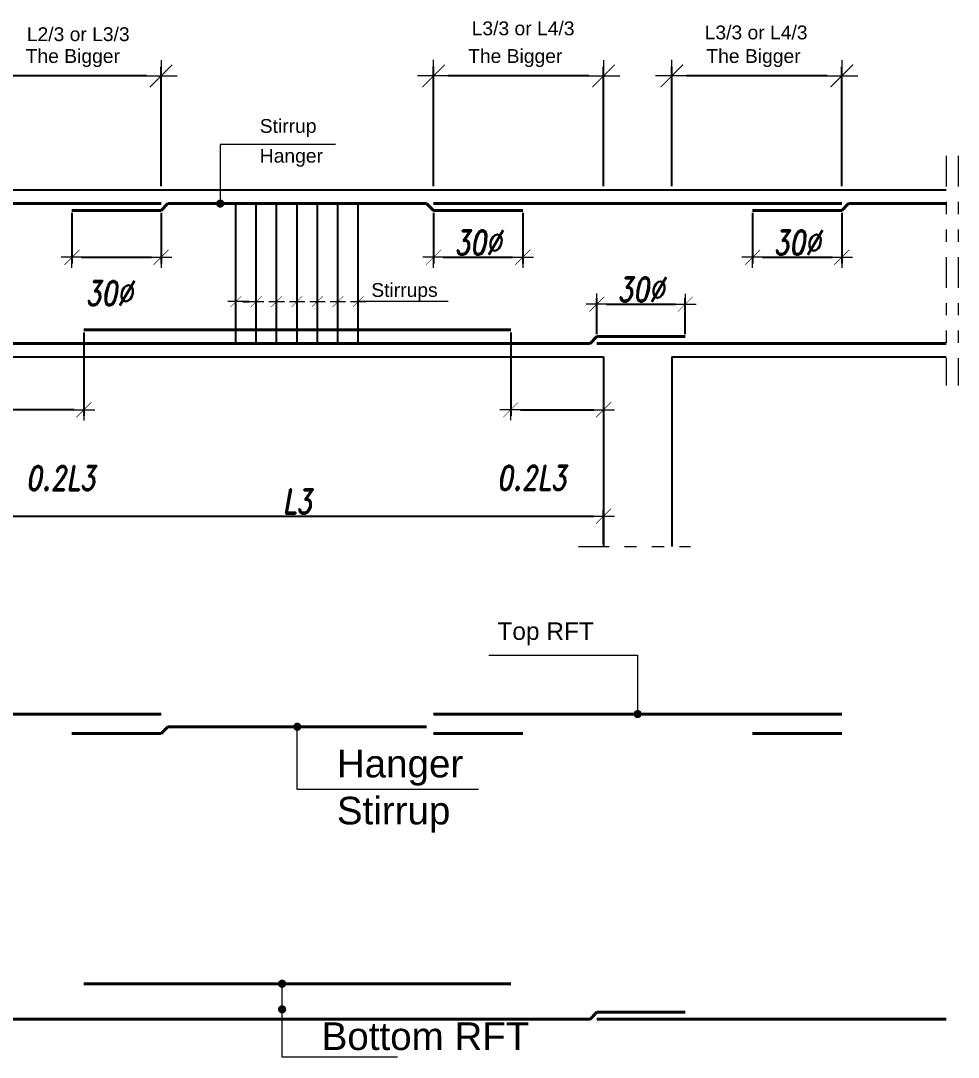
# Model space of a CAD drawing. Header units: metres. Extents: x 202848 to 204724, y 1924431 to 1925550.
# Drawn here: x 203878.97 to 203886.61, y 1924961.73 to 1924970.18 of the extents above; entities that cross this region are included whole.
import ezdxf

# ---------------------------------------------------------------- set-up
doc = ezdxf.new("R2010")
doc.units = ezdxf.units.M
doc.header["$MEASUREMENT"] = 0
doc.linetypes.add('DIVIDE2', pattern=[0.625, 0.25, -0.125, 0, -0.125, 0, -0.125])
doc.layers.add('Dim', color=8, linetype='Continuous', lineweight=15)
doc.layers.add('steel', color=5, linetype='Continuous', lineweight=40)
for name, color, linetype in [('H.Text', 3, 'Continuous'), ('SEC-CON', 3, 'Continuous'), ('STIRR', 8, 'Continuous')]:
    doc.layers.add(name, color=color, linetype=linetype)
doc.styles.add('1', font='arial.ttf')
doc.styles.add('H.English', font='arial.ttf')
doc.styles.add('SEC-DIM1', font='romand.shx', dxfattribs={"width": 0.75, "oblique": 10})
doc.dimstyles.new('SEC-DIM1', dxfattribs={"dimtxt": 0.2, "dimasz": 0.08, "dimexe": 0.05, "dimexo": 0.02, "dimgap": 0.02, "dimtad": 1, "dimdec": 3, "dimzin": 0, "dimdsep": 46, "dimtxsty": 'SEC-DIM1', "dimblk1": 'DD', "dimblk2": 'DD', "dimsah": 1, "dimcen": 1, "dimclrd": 8, "dimclre": 8, "dimclrt": 3, "dimadec": 0, "dimazin": 0, "dimtfac": 1, "dimtdec": 3, "dimtmove": 2, "dimatfit": 3, "dimldrblk": 'DD', "dimfxl": 1, "dimtolj": 1, "dimtzin": 0, "dimarcsym": 0})

# ---------------------------------------------------------------- blocks, each defined once
blk = doc.blocks.new('DD')
at = {"layer": 'Dim'}
for p, q in [((0, 1.074), (0, -1.086)), ((-1.068, 0), (1.092, 0))]:
    blk.add_line(p, q, dxfattribs=at)
at = {"layer": 'Dim', "const_width": 0.0662}
blk.add_lwpolyline([(0.757, 0.764), (-0.77, -0.764)], dxfattribs=at)
blk = doc.blocks.new('*D1057')
at = {"layer": 'Defpoints', "color": 0, "lineweight": -2, "transparency": 16777216}
for p in [(203879.3821, 1924968.6374), (203880.1107, 1924968.6374), (203880.1107, 1924968.2547)]:
    blk.add_point(p, dxfattribs=at)
at = {"layer": 'Dim', "color": 8, "lineweight": -2, "transparency": 16777216}
for p, q in [((203879.3821, 1924968.6174), (203879.3821, 1924968.2047)), ((203880.1107, 1924968.6174), (203880.1107, 1924968.2047)), ((203879.4621, 1924968.2547), (203880.0307, 1924968.2547))]:
    blk.add_line(p, q, dxfattribs=at)
at = {"layer": 'Dim', "color": 8, "lineweight": -2, "transparency": 16777216, "xscale": 0.08, "yscale": 0.08, "zscale": 0.08, "rotation": 180}
blk.add_blockref('DD', (203879.3821, 1924968.2547), dxfattribs=at)
at = {"layer": 'Dim', "color": 8, "lineweight": -2, "transparency": 16777216, "xscale": 0.08, "yscale": 0.08, "zscale": 0.08}
blk.add_blockref('DD', (203880.1107, 1924968.2547), dxfattribs=at)
at = {"layer": 'Dim', "color": 3, "transparency": 16777216, "insert": (203879.6874, 1924967.9615), "char_height": 0.2, "attachment_point": 5, "style": 'SEC-DIM1'}
blk.add_mtext('\\A1;30%%c', dxfattribs=at)
blk = doc.blocks.new('*D1058')
at = {"layer": 'Defpoints', "color": 0, "lineweight": -2, "transparency": 16777216}
for p in [(203882.9613, 1924967.6625), (203883.7195, 1924967.3612), (203883.7195, 1924967.0113)]:
    blk.add_point(p, dxfattribs=at)
at = {"layer": 'Dim', "color": 8, "lineweight": -2, "transparency": 16777216}
for p, q in [((203882.9613, 1924967.6425), (203882.9613, 1924966.9613)), ((203883.7195, 1924967.3412), (203883.7195, 1924966.9613)), ((203883.0413, 1924967.0113), (203883.6395, 1924967.0113))]:
    blk.add_line(p, q, dxfattribs=at)
at = {"layer": 'Dim', "color": 8, "lineweight": -2, "transparency": 16777216, "xscale": 0.08, "yscale": 0.08, "zscale": 0.08, "rotation": 180}
blk.add_blockref('DD', (203882.9613, 1924967.0113), dxfattribs=at)
at = {"layer": 'Dim', "color": 8, "lineweight": -2, "transparency": 16777216, "xscale": 0.08, "yscale": 0.08, "zscale": 0.08}
blk.add_blockref('DD', (203883.7195, 1924967.0113), dxfattribs=at)
at = {"layer": 'Dim', "color": 3, "transparency": 16777216, "insert": (203883.1331, 1924966.4553), "char_height": 0.2, "attachment_point": 5, "style": 'SEC-DIM1'}
blk.add_mtext('\\A1;0.2L3', dxfattribs=at)
blk = doc.blocks.new('*D1059')
at = {"layer": 'Defpoints', "color": 0, "lineweight": -2, "transparency": 16777216}
for p in [(203879.4809, 1924967.6625), (203878.7226, 1924967.3612), (203878.7226, 1924967.0113)]:
    blk.add_point(p, dxfattribs=at)
at = {"layer": 'Dim', "color": 8, "lineweight": -2, "transparency": 16777216}
for p, q in [((203879.4809, 1924967.6425), (203879.4809, 1924966.9613)), ((203878.7226, 1924967.3412), (203878.7226, 1924966.9613)), ((203879.4009, 1924967.0113), (203878.8026, 1924967.0113))]:
    blk.add_line(p, q, dxfattribs=at)
at = {"layer": 'Dim', "color": 8, "lineweight": -2, "transparency": 16777216, "xscale": 0.08, "yscale": 0.08, "zscale": 0.08, "rotation": 180}
blk.add_blockref('DD', (203878.7226, 1924967.0113), dxfattribs=at)
at = {"layer": 'Dim', "color": 8, "lineweight": -2, "transparency": 16777216, "xscale": 0.08, "yscale": 0.08, "zscale": 0.08}
blk.add_blockref('DD', (203879.4809, 1924967.0113), dxfattribs=at)
at = {"layer": 'Dim', "color": 3, "transparency": 16777216, "insert": (203879.2911, 1924966.4531), "char_height": 0.2, "attachment_point": 5, "style": 'SEC-DIM1'}
blk.add_mtext('\\A1;0.2L3', dxfattribs=at)
blk = doc.blocks.new('*D1060')
at = {"layer": 'Defpoints', "color": 0, "lineweight": -2, "transparency": 16777216}
for p in [(203882.3315, 1924968.6374), (203883.0601, 1924968.6374), (203883.0601, 1924968.2547)]:
    blk.add_point(p, dxfattribs=at)
at = {"layer": 'Dim', "color": 8, "lineweight": -2, "transparency": 16777216}
for p, q in [((203882.3315, 1924968.6174), (203882.3315, 1924968.2047)), ((203883.0601, 1924968.6174), (203883.0601, 1924968.2047)), ((203882.4115, 1924968.2547), (203882.9801, 1924968.2547))]:
    blk.add_line(p, q, dxfattribs=at)
at = {"layer": 'Dim', "color": 8, "lineweight": -2, "transparency": 16777216, "xscale": 0.08, "yscale": 0.08, "zscale": 0.08, "rotation": 180}
blk.add_blockref('DD', (203882.3315, 1924968.2547), dxfattribs=at)
at = {"layer": 'Dim', "color": 8, "lineweight": -2, "transparency": 16777216, "xscale": 0.08, "yscale": 0.08, "zscale": 0.08}
blk.add_blockref('DD', (203883.0601, 1924968.2547), dxfattribs=at)
at = {"layer": 'Dim', "color": 3, "transparency": 16777216, "insert": (203882.6958, 1924968.3747), "char_height": 0.2, "attachment_point": 5, "style": 'SEC-DIM1'}
blk.add_mtext('\\A1;30%%c', dxfattribs=at)
blk = doc.blocks.new('*D1043')
at = {"layer": 'Defpoints', "color": 0, "lineweight": -2, "transparency": 16777216}
for p in [(203884.9342, 1924968.6374), (203885.6627, 1924968.6374), (203885.6627, 1924968.2547)]:
    blk.add_point(p, dxfattribs=at)
at = {"layer": 'Dim', "color": 8, "lineweight": -2, "transparency": 16777216}
for p, q in [((203884.9342, 1924968.6174), (203884.9342, 1924968.2047)), ((203885.6627, 1924968.6174), (203885.6627, 1924968.2047)), ((203885.0142, 1924968.2547), (203885.5827, 1924968.2547))]:
    blk.add_line(p, q, dxfattribs=at)
at = {"layer": 'Dim', "color": 8, "lineweight": -2, "transparency": 16777216, "xscale": 0.08, "yscale": 0.08, "zscale": 0.08, "rotation": 180}
blk.add_blockref('DD', (203884.9342, 1924968.2547), dxfattribs=at)
at = {"layer": 'Dim', "color": 8, "lineweight": -2, "transparency": 16777216, "xscale": 0.08, "yscale": 0.08, "zscale": 0.08}
blk.add_blockref('DD', (203885.6627, 1924968.2547), dxfattribs=at)
at = {"layer": 'Dim', "color": 3, "transparency": 16777216, "insert": (203885.2984, 1924968.3747), "char_height": 0.2, "attachment_point": 5, "style": 'SEC-DIM1'}
blk.add_mtext('\\A1;30%%c', dxfattribs=at)
blk = doc.blocks.new('*D1045')
at = {"layer": 'Defpoints', "color": 0, "lineweight": -2, "transparency": 16777216}
for p in [(203884.3858, 1924967.8719), (203883.664, 1924967.6085), (203884.3858, 1924967.6085)]:
    blk.add_point(p, dxfattribs=at)
at = {"layer": 'Dim', "color": 8, "lineweight": -2, "transparency": 16777216}
for p, q in [((203883.664, 1924967.6285), (203883.664, 1924967.9219)), ((203883.744, 1924967.8719), (203884.3058, 1924967.8719)), ((203884.3858, 1924967.6285), (203884.3858, 1924967.9219))]:
    blk.add_line(p, q, dxfattribs=at)
at = {"layer": 'Dim', "color": 8, "lineweight": -2, "transparency": 16777216, "xscale": 0.08, "yscale": 0.08, "zscale": 0.08, "rotation": 180}
blk.add_blockref('DD', (203883.664, 1924967.8719), dxfattribs=at)
at = {"layer": 'Dim', "color": 8, "lineweight": -2, "transparency": 16777216, "xscale": 0.08, "yscale": 0.08, "zscale": 0.08}
blk.add_blockref('DD', (203884.3858, 1924967.8719), dxfattribs=at)
at = {"layer": 'Dim', "color": 3, "transparency": 16777216, "insert": (203884.0249, 1924967.9919), "char_height": 0.2, "attachment_point": 5, "style": 'SEC-DIM1'}
blk.add_mtext('\\A1;30%%c', dxfattribs=at)
blk = doc.blocks.new('*D1046')
at = {"layer": 'Defpoints', "color": 0, "lineweight": -2, "transparency": 16777216}
for p in [(203883.7195, 1924966.143), (203878.7226, 1924965.8971), (203883.7195, 1924965.8971)]:
    blk.add_point(p, dxfattribs=at)
at = {"layer": 'Dim', "color": 8, "lineweight": -2, "transparency": 16777216}
for p, q in [((203878.7226, 1924965.9171), (203878.7226, 1924966.193)), ((203883.7195, 1924965.9171), (203883.7195, 1924966.193)), ((203878.8026, 1924966.143), (203883.6395, 1924966.143))]:
    blk.add_line(p, q, dxfattribs=at)
at = {"layer": 'Dim', "color": 8, "lineweight": -2, "transparency": 16777216, "xscale": 0.08, "yscale": 0.08, "zscale": 0.08, "rotation": 180}
blk.add_blockref('DD', (203878.7226, 1924966.143), dxfattribs=at)
at = {"layer": 'Dim', "color": 8, "lineweight": -2, "transparency": 16777216, "xscale": 0.08, "yscale": 0.08, "zscale": 0.08}
blk.add_blockref('DD', (203883.7195, 1924966.143), dxfattribs=at)
at = {"layer": 'Dim', "color": 3, "transparency": 16777216, "insert": (203881.2211, 1924966.263), "char_height": 0.2, "attachment_point": 5, "style": 'SEC-DIM1'}
blk.add_mtext('\\A1;L3', dxfattribs=at)

msp = doc.modelspace()

# ---------------------------------------------------------------- linework, layer by layer
at = {"color": 8}
for p, q in [((203880.7189, 1924967.908), (203880.7189, 1924967.9298)), ((203880.8854, 1924967.908), (203880.8854, 1924967.9298)), ((203881.052, 1924967.908), (203881.052, 1924967.9298)), ((203881.2186, 1924967.908), (203881.2186, 1924967.9298)), ((203881.3851, 1924967.908), (203881.3851, 1924967.9298)), ((203881.5517, 1924967.908), (203881.5517, 1924967.9298)), ((203881.7182, 1924967.908), (203881.7182, 1924967.9298)), ((203880.7769, 1924967.8935), (203880.8274, 1924967.8935))]:
    msp.add_line(p, q, dxfattribs=at)
at = {"layer": 'Dim', "color": 8}
for p, q in [((203881.5327, 1924969.1743), (203880.5923, 1924969.1743)), ((203880.5923, 1924969.1743), (203880.5923, 1924968.6929)), ((203882.4502, 1924967.8935), (203881.7182, 1924967.8935)), ((203882.7821, 1924965.0105), (203883.9971, 1924965.0105)), ((203883.9971, 1924965.0105), (203883.9971, 1924964.5291)), ((203881.2211, 1924963.9128), (203881.2211, 1924964.4255)), ((203882.6996, 1924963.9128), (203881.2211, 1924963.9128)), ((203881.0969, 1924961.9387), (203881.0969, 1924962.3295)), ((203881.0969, 1924961.7298), (203881.0969, 1924962.1207)), ((203882.0374, 1924961.7298), (203881.0969, 1924961.7298))]:
    msp.add_line(p, q, dxfattribs=at)
at = {"layer": 'Dim', "linetype": 'DIVIDE2'}
for p, q in [((203886.5125, 1924969.0817), (203886.5125, 1924967.2092)), ((203886.6122, 1924969.0817), (203886.6122, 1924967.2092)), ((203883.5135, 1924965.8971), (203884.4274, 1924965.8971))]:
    msp.add_line(p, q, dxfattribs=at)
at = {"layer": 'Dim', "const_width": 0.0333}
for points in [[(203880.5756, 1924968.6929, 1), (203880.6089, 1924968.6929, 1)], [(203883.9805, 1924964.5291, 1), (203884.0138, 1924964.5291, 1)], [(203881.2044, 1924964.4255, -1), (203881.2377, 1924964.4255, -1)], [(203881.0803, 1924962.3295, -1), (203881.1136, 1924962.3295, -1)], [(203881.0803, 1924962.1207, -1), (203881.1136, 1924962.1207, -1)]]:
    msp.add_lwpolyline(points, format="xyb", close=True, dxfattribs=at)
at = {"layer": 'H.Text', "color": 8, "linetype": 'Continuous'}
for p, q in [((203880.1107, 1924968.834), (203880.1107, 1924969.8092)), ((203882.3315, 1924968.834), (203882.3315, 1924969.8092)), ((203883.7195, 1924968.834), (203883.7195, 1924969.8092)), ((203884.2747, 1924968.834), (203884.2747, 1924969.8092)), ((203885.6627, 1924968.834), (203885.6627, 1924969.8092)), ((203879.9907, 1924969.7342), (203878.8426, 1924969.7342)), ((203883.5995, 1924969.7342), (203882.4515, 1924969.7342)), ((203885.5427, 1924969.7342), (203884.3947, 1924969.7342))]:
    msp.add_line(p, q, dxfattribs=at)
at = {"layer": 'SEC-CON'}
for p, q in [((203867.0633, 1924968.804), (203886.5125, 1924968.804)), ((203878.7226, 1924967.4419), (203883.7195, 1924967.4419)), ((203883.7195, 1924967.4419), (203883.7195, 1924965.8971)), ((203884.2747, 1924967.4419), (203886.5125, 1924967.4419)), ((203884.2747, 1924967.4419), (203884.2747, 1924965.8971))]:
    msp.add_line(p, q, dxfattribs=at)
at = {"layer": 'steel', "color": 1}
for p, q in [((203880.1107, 1924968.6929), (203876.7794, 1924968.6929)), ((203882.3315, 1924968.6929), (203885.6627, 1924968.6929)), ((203879.4809, 1924967.6625), (203882.9613, 1924967.6625)), ((203883.6085, 1924967.5529), (203883.664, 1924967.6085)), ((203883.664, 1924967.6085), (203884.3858, 1924967.6085)), ((203883.6085, 1924967.5529), (203878.1119, 1924967.5529)), ((203886.5125, 1924967.5529), (203883.664, 1924967.5529)), ((203880.1107, 1924964.5291), (203876.7794, 1924964.5291)), ((203882.3315, 1924964.5291), (203885.6627, 1924964.5291)), ((203879.4809, 1924962.3295), (203882.9613, 1924962.3295)), ((203883.6085, 1924962.0413), (203883.664, 1924962.0969)), ((203883.664, 1924962.0969), (203884.3858, 1924962.0969)), ((203883.6085, 1924962.0413), (203878.1119, 1924962.0413)), ((203886.5125, 1924962.0413), (203883.664, 1924962.0413))]:
    msp.add_line(p, q, dxfattribs=at)
at = {"layer": 'steel', "color": 2}
for p, q in [((203880.1662, 1924968.6929), (203880.1107, 1924968.6374)), ((203880.1662, 1924968.6929), (203882.276, 1924968.6929)), ((203882.276, 1924968.6929), (203882.3315, 1924968.6374)), ((203885.7182, 1924968.6929), (203885.6627, 1924968.6374)), ((203885.7182, 1924968.6929), (203886.5125, 1924968.6929)), ((203880.1107, 1924968.6374), (203879.3821, 1924968.6374)), ((203882.3315, 1924968.6374), (203883.0601, 1924968.6374)), ((203885.6627, 1924968.6374), (203884.9342, 1924968.6374)), ((203880.1662, 1924964.4255), (203880.1107, 1924964.37)), ((203880.1662, 1924964.4255), (203882.276, 1924964.4255)), ((203880.1107, 1924964.37), (203879.3821, 1924964.37)), ((203882.3315, 1924964.37), (203883.0601, 1924964.37)), ((203885.6627, 1924964.37), (203884.9342, 1924964.37))]:
    msp.add_line(p, q, dxfattribs=at)
at = {"layer": 'STIRR'}
for p, q in [((203880.7189, 1924967.5529), (203880.7189, 1924968.6929)), ((203880.8854, 1924967.5529), (203880.8854, 1924968.6929)), ((203881.052, 1924967.5529), (203881.052, 1924968.6929)), ((203881.2186, 1924967.5529), (203881.2186, 1924968.6929)), ((203881.3851, 1924967.5529), (203881.3851, 1924968.6929)), ((203881.5517, 1924967.5529), (203881.5517, 1924968.6929)), ((203881.7182, 1924967.5529), (203881.7182, 1924968.6929))]:
    msp.add_line(p, q, dxfattribs=at)

# ---------------------------------------------------------------- block references
at = {"color": 8, "xscale": 0.05806079995818435, "yscale": 0.05806079995818435, "zscale": 0.05806079995818435, "rotation": 180}
msp.add_blockref('DD', (203880.7189, 1924967.8935), dxfattribs=at)
at = {"color": 8, "xscale": 0.05806079995818435, "yscale": 0.05806079995818435, "zscale": 0.05806079995818435}
for p in [(203880.8854, 1924967.8935), (203881.052, 1924967.8935), (203881.2186, 1924967.8935), (203881.3851, 1924967.8935), (203881.5517, 1924967.8935), (203881.7182, 1924967.8935)]:
    msp.add_blockref('DD', p, dxfattribs=at)
at = {"layer": 'H.Text', "color": 8, "linetype": 'Continuous', "xscale": 0.12, "yscale": 0.12, "zscale": 0.12}
for p in [(203880.1107, 1924969.7342), (203883.7195, 1924969.7342), (203885.6627, 1924969.7342)]:
    msp.add_blockref('DD', p, dxfattribs=at)
at = {"layer": 'H.Text', "color": 8, "linetype": 'Continuous', "xscale": 0.12, "yscale": 0.12, "zscale": 0.12, "rotation": 180}
for p in [(203882.3315, 1924969.7342), (203884.2747, 1924969.7342)]:
    msp.add_blockref('DD', p, dxfattribs=at)

# ---------------------------------------------------------------- texts
at = {"layer": 'H.Text', "linetype": 'Continuous'}
for s, height, style, p in [('The Bigger', 0.1125, 'H.English', (203879.0056, 1924969.84)), ('The Bigger', 0.1125, 'H.English', (203882.6144, 1924969.84)), ('The Bigger', 0.1125, 'H.English', (203884.5577, 1924969.84)), ('Stirrup', 0.1125, 'H.English', (203880.9149, 1924969.2699)), ('Hanger', 0.1125, 'H.English', (203880.9149, 1924969.0267)), ('Stirrups', 0.1125, 'H.English', (203881.8244, 1924967.9318)), ('Top RFT', 0.14283, '1', (203882.853, 1924965.1341)), ('Hanger', 0.225, 'H.English', (203881.5438, 1924964.0124)), ('Stirrup', 0.225, 'H.English', (203881.5438, 1924963.6296)), ('Bottom RFT', 0.225, 'H.English', (203881.4196, 1924961.7891))]:
    msp.add_text(s, height=height, dxfattribs=dict(at, style=style)).set_placement(p)
at = {"layer": 'H.Text', "linetype": 'Continuous', "char_height": 0.1125, "attachment_point": 5, "style": 'H.English'}
for s, insert in [('\\A1;L2/3 or L3/3', (203879.4341, 1924970.0737)), ('\\A1;L3/3 or L4/3', (203883.0626, 1924970.1212)), ('\\A1;L3/3 or L4/3', (203884.9632, 1924970.0879))]:
    msp.add_mtext(s, dxfattribs=dict(at, insert=insert))

# ---------------------------------------------------------------- dimensions: what is measured, and where the dimension line sits
at = {"layer": 'Dim'}
for base, p1, p2, text, picture, middle in [((203880.1107, 1924968.2547), (203879.3821, 1924968.6374), (203880.1107, 1924968.6374), '30%%c', '*D1057', (203879.6874, 1924967.9615)), ((203878.7226, 1924967.0113), (203879.4809, 1924967.6625), (203878.7226, 1924967.3612), '0.2L3', '*D1059', (203879.2911, 1924966.4531)), ((203883.7195, 1924967.0113), (203882.9613, 1924967.6625), (203883.7195, 1924967.3612), '0.2L3', '*D1058', (203883.1331, 1924966.4553))]:
    dim = msp.add_linear_dim(base=base, p1=p1, p2=p2, text=text, dimstyle='SEC-DIM1', dxfattribs=at)
    dim.commit()
    dim.dimension.update_dxf_attribs({"geometry": picture, "text_midpoint": middle, "dimtype": 160})
for base, p1, p2, text, picture, middle in [((203883.0601, 1924968.2547), (203882.3315, 1924968.6374), (203883.0601, 1924968.6374), '30%%c', '*D1060', (203882.6958, 1924968.3747)), ((203885.6627, 1924968.2547), (203884.9342, 1924968.6374), (203885.6627, 1924968.6374), '30%%c', '*D1043', (203885.2984, 1924968.3747)), ((203884.3858, 1924967.8719), (203883.664, 1924967.6085), (203884.3858, 1924967.6085), '30%%c', '*D1045', (203884.0249, 1924967.9919)), ((203883.7195, 1924966.143), (203878.7226, 1924965.8971), (203883.7195, 1924965.8971), 'L3', '*D1046', (203881.2211, 1924966.263))]:
    dim = msp.add_linear_dim(base=base, p1=p1, p2=p2, text=text, dimstyle='SEC-DIM1', dxfattribs=at)
    dim.commit()
    dim.dimension.update_dxf_attribs({"geometry": picture, "text_midpoint": middle})

doc.saveas('drawing.dxf')
